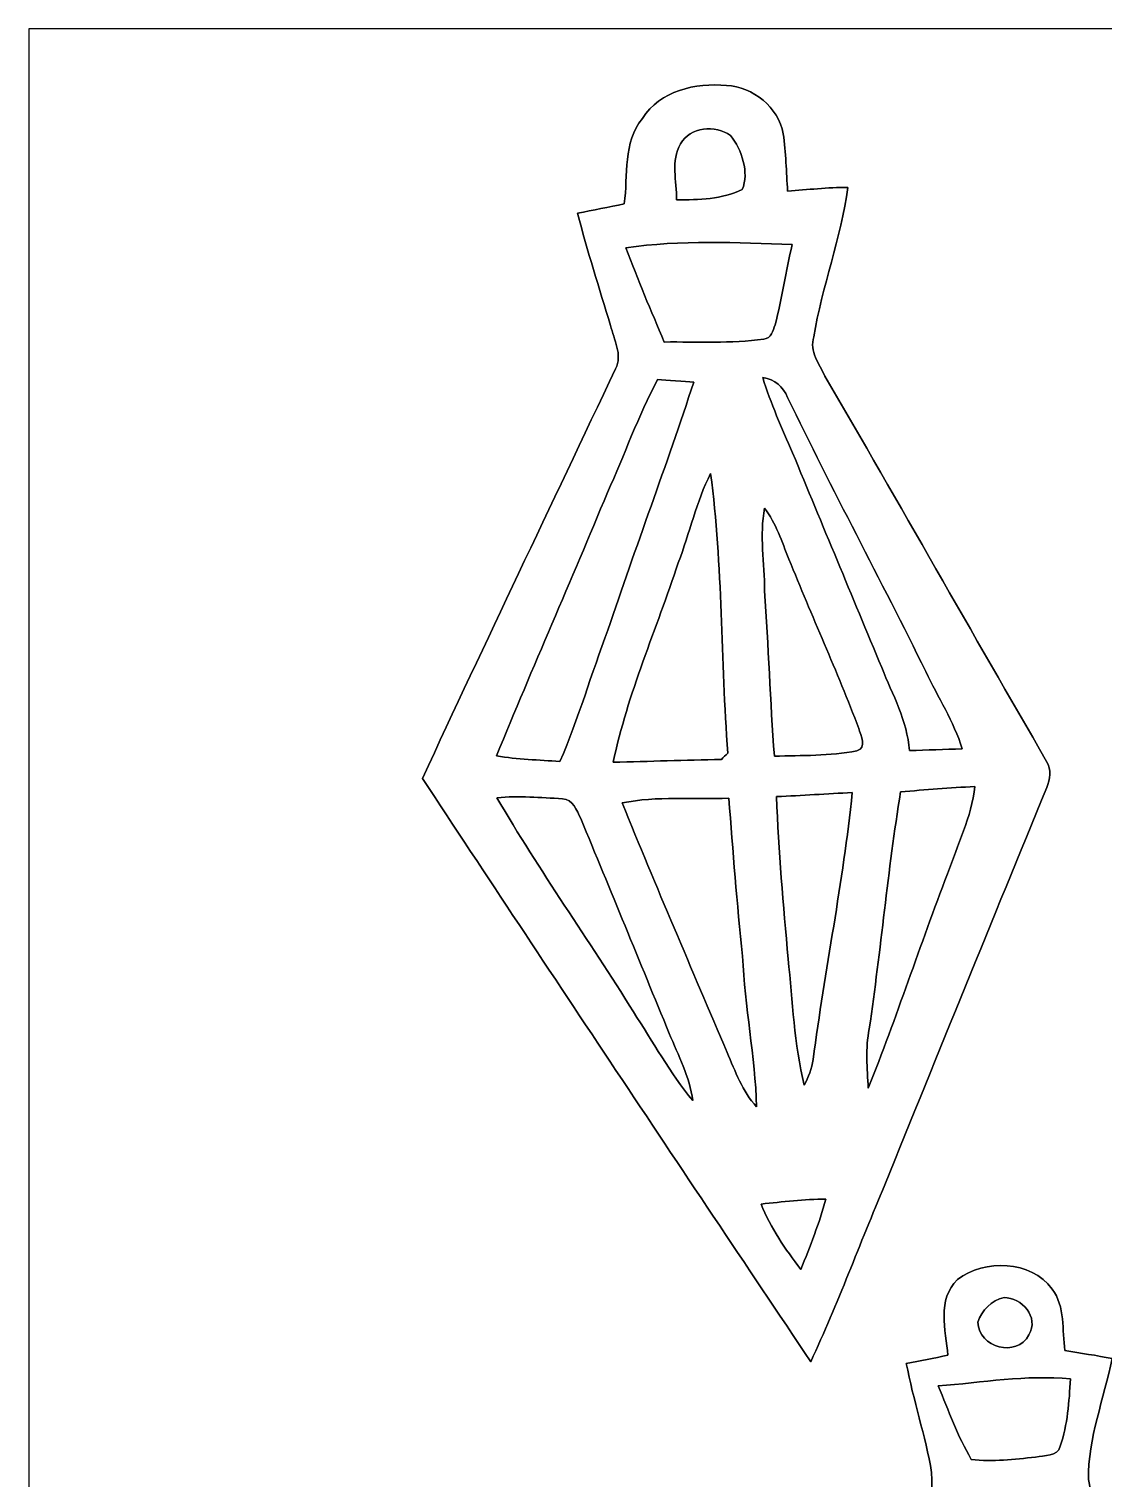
# Model space of a CAD drawing. Header units: centimetres. Extents: x -16.8 to 16.8, y -16.7 to 16.7.
# Drawn here: x -16.77 to -4.91, y 0.66 to 16.67 of the extents above; entities that cross this region are included whole.
import ezdxf

# ---------------------------------------------------------------- set-up
doc = ezdxf.new("R2010")
doc.units = ezdxf.units.CM
doc.header["$MEASUREMENT"] = 0
doc.layers.add('Layer 1', color=7, linetype='Continuous')

msp = doc.modelspace()

# ---------------------------------------------------------------- linework, layer by layer
at = {"layer": 'Layer 1', "color": 7}
for points, knots in [([(-16.77458, 16.66875), (-16.77458, 16.66875), (16.77458, 16.66875), (16.77458, 16.66875), (16.77458, 16.66875), (16.77458, 16.66875), (16.77458, -16.66875), (16.77458, -16.66875), (16.77458, -16.66875), (16.77458, -16.66875), (-16.77458, -16.66875), (-16.77458, -16.66875), (-16.77458, -16.66875), (-16.77458, -16.66875), (-16.77458, 16.66875), (-16.77458, 16.66875), (-16.77458, 16.66875), (-16.77458, 16.66875), (-16.77458, 16.66875), (-16.77458, 16.66875)], [0, 0, 0, 0, 0.16666667, 0.16666667, 0.16666667, 0.16666667, 0.33333333, 0.33333333, 0.33333333, 0.33333333, 0.5, 0.5, 0.5, 0.5, 0.66666667, 0.66666667, 0.66666667, 0.66666667, 1, 1, 1, 1]), ([(-9.99949, 15.67991), (-10.21433, 15.41568), (-10.15859, 15.05126), (-10.19881, 14.73764), (-10.19881, 14.73764), (-10.36955, 14.69707), (-10.54347, 14.67026), (-10.71492, 14.63181), (-10.71492, 14.63181), (-10.60556, 14.21483), (-10.47856, 13.80278), (-10.35015, 13.39109), (-10.35015, 13.39109), (-10.31663, 13.23763), (-10.21433, 13.06936), (-10.29617, 12.91343), (-10.29617, 12.91343), (-11.00843, 11.40601), (-11.72704, 9.90106), (-12.42907, 8.38835), (-12.42907, 8.38835), (-11.00914, 6.23323), (-9.57686, 4.08622), (-8.13964, 1.94239), (-8.13964, 1.94239), (-7.84084, 2.58233), (-7.59883, 3.24697), (-7.32049, 3.89573), (-7.32049, 3.89573), (-6.73206, 5.36187), (-6.13128, 6.82343), (-5.53332, 8.28569), (-5.53332, 8.28569), (-5.49734, 8.37847), (-5.47723, 8.48677), (-5.53403, 8.57638), (-5.53403, 8.57638), (-6.356, 9.99172), (-7.15927, 11.41836), (-7.9823, 12.833), (-7.9823, 12.833), (-8.04616, 12.96952), (-8.15658, 13.10499), (-8.10648, 13.26621), (-8.10648, 13.26621), (-8.01582, 13.8243), (-7.8038, 14.35664), (-7.73077, 14.91862), (-7.73077, 14.91862), (-7.95302, 14.91827), (-8.17421, 14.89287), (-8.39541, 14.87734), (-8.39541, 14.87734), (-8.41093, 15.08831), (-8.41093, 15.30138), (-8.44303, 15.51093), (-8.44303, 15.51093), (-8.49736, 15.80691), (-8.77499, 16.0274), (-9.07027, 16.04504), (-9.07027, 16.04504), (-9.40999, 16.07679), (-9.80511, 15.98754), (-9.99949, 15.67991), (-9.99949, 15.67991), (-9.99949, 15.67991), (-9.99949, 15.67991), (-9.99949, 15.67991)], [0, 0, 0, 0, 0.05555556, 0.05555556, 0.05555556, 0.05555556, 0.11111111, 0.11111111, 0.11111111, 0.11111111, 0.16666667, 0.16666667, 0.16666667, 0.16666667, 0.22222222, 0.22222222, 0.22222222, 0.22222222, 0.27777778, 0.27777778, 0.27777778, 0.27777778, 0.33333333, 0.33333333, 0.33333333, 0.33333333, 0.38888889, 0.38888889, 0.38888889, 0.38888889, 0.44444444, 0.44444444, 0.44444444, 0.44444444, 0.5, 0.5, 0.5, 0.5, 0.55555556, 0.55555556, 0.55555556, 0.55555556, 0.61111111, 0.61111111, 0.61111111, 0.61111111, 0.66666667, 0.66666667, 0.66666667, 0.66666667, 0.72222222, 0.72222222, 0.72222222, 0.72222222, 0.77777778, 0.77777778, 0.77777778, 0.77777778, 0.83333333, 0.83333333, 0.83333333, 0.83333333, 0.88888889, 0.88888889, 0.88888889, 0.88888889, 1, 1, 1, 1]), ([(-9.57862, 15.3991), (-9.47279, 15.59101), (-9.19339, 15.60689), (-9.02511, 15.49224), (-9.02511, 15.49224), (-8.90129, 15.33419), (-8.81627, 15.08231), (-8.89706, 14.89392), (-8.89706, 14.89392), (-9.11578, 14.7888), (-9.37789, 14.77892), (-9.6206, 14.78174), (-9.6206, 14.78174), (-9.6199, 14.98741), (-9.68834, 15.21213), (-9.57862, 15.3991)], [0, 0, 0, 0, 0.2, 0.2, 0.2, 0.2, 0.4, 0.4, 0.4, 0.4, 0.6, 0.6, 0.6, 0.6, 1, 1, 1, 1]), ([(-10.18223, 14.2494), (-9.57509, 14.34253), (-8.95491, 14.30584), (-8.34355, 14.28679), (-8.34355, 14.28679), (-8.41728, 13.99293), (-8.45397, 13.69131), (-8.53369, 13.39921), (-8.53369, 13.39921), (-8.55733, 13.33712), (-8.57638, 13.24575), (-8.65823, 13.24292), (-8.65823, 13.24292), (-9.02159, 13.1893), (-9.39165, 13.21435), (-9.75783, 13.20976), (-9.75783, 13.20976), (-9.90388, 13.55443), (-10.04993, 13.89909), (-10.18223, 14.2494)], [0, 0, 0, 0, 0.16666667, 0.16666667, 0.16666667, 0.16666667, 0.33333333, 0.33333333, 0.33333333, 0.33333333, 0.5, 0.5, 0.5, 0.5, 0.66666667, 0.66666667, 0.66666667, 0.66666667, 1, 1, 1, 1]), ([(-8.67057, 12.81606), (-8.53546, 12.80407), (-8.44444, 12.71094), (-8.3947, 12.59769), (-8.3947, 12.59769), (-7.90399, 11.57887), (-7.36847, 10.58263), (-6.86858, 9.56839), (-6.86858, 9.56839), (-6.73347, 9.28511), (-6.56131, 9.01665), (-6.46677, 8.71537), (-6.46677, 8.71537), (-6.66115, 8.70726), (-6.85553, 8.70091), (-7.04956, 8.69491), (-7.04956, 8.69491), (-7.07355, 9.023), (-7.23547, 9.31369), (-7.35612, 9.61249), (-7.35612, 9.61249), (-7.68315, 10.40342), (-8.01335, 11.19329), (-8.33967, 11.98492), (-8.33967, 11.98492), (-8.46349, 12.25621), (-8.5792, 12.53208), (-8.67057, 12.81606)], [0, 0, 0, 0, 0.125, 0.125, 0.125, 0.125, 0.25, 0.25, 0.25, 0.25, 0.375, 0.375, 0.375, 0.375, 0.5, 0.5, 0.5, 0.5, 0.625, 0.625, 0.625, 0.625, 0.75, 0.75, 0.75, 0.75, 1, 1, 1, 1]), ([(-9.83156, 12.79384), (-9.73173, 12.78749), (-9.5317, 12.77408), (-9.43151, 12.76773), (-9.43151, 12.76773), (-9.73102, 11.84839), (-10.07463, 10.94352), (-10.38013, 10.02594), (-10.38013, 10.02594), (-10.56428, 9.54546), (-10.70328, 9.04699), (-10.91001, 8.57532), (-10.91001, 8.57532), (-11.14354, 8.59226), (-11.37955, 8.59508), (-11.60992, 8.63882), (-11.60992, 8.63882), (-11.21093, 9.61214), (-10.78618, 10.57487), (-10.38472, 11.54712), (-10.38472, 11.54712), (-10.19775, 11.96164), (-10.04464, 12.39167), (-9.83156, 12.79384)], [0, 0, 0, 0, 0.14285714, 0.14285714, 0.14285714, 0.14285714, 0.28571429, 0.28571429, 0.28571429, 0.28571429, 0.42857143, 0.42857143, 0.42857143, 0.42857143, 0.57142857, 0.57142857, 0.57142857, 0.57142857, 0.71428571, 0.71428571, 0.71428571, 0.71428571, 1, 1, 1, 1]), ([(-9.60261, 10.77066), (-9.47596, 11.09698), (-9.4047, 11.44552), (-9.24525, 11.75808), (-9.24525, 11.75808), (-9.10943, 10.73432), (-9.13412, 9.6968), (-9.05545, 8.6674), (-9.05545, 8.6674), (-9.07944, 8.64447), (-9.10308, 8.62083), (-9.12671, 8.59755), (-9.12671, 8.59755), (-9.52535, 8.59049), (-9.92329, 8.57532), (-10.32122, 8.5658), (-10.32122, 8.5658), (-10.16353, 9.32427), (-9.84356, 10.03653), (-9.60261, 10.77066)], [0, 0, 0, 0, 0.16666667, 0.16666667, 0.16666667, 0.16666667, 0.33333333, 0.33333333, 0.33333333, 0.33333333, 0.5, 0.5, 0.5, 0.5, 0.66666667, 0.66666667, 0.66666667, 0.66666667, 1, 1, 1, 1]), ([(-8.64976, 11.37497), (-8.52241, 11.20704), (-8.46102, 11.00279), (-8.38024, 10.81158), (-8.38024, 10.81158), (-8.13047, 10.18469), (-7.84789, 9.57086), (-7.60836, 8.94009), (-7.60836, 8.94009), (-7.59072, 8.86319), (-7.51205, 8.72525), (-7.63058, 8.69209), (-7.63058, 8.69209), (-7.92833, 8.63424), (-8.23842, 8.64235), (-8.54146, 8.63282), (-8.54146, 8.63282), (-8.58732, 9.24137), (-8.60778, 9.85167), (-8.64905, 10.46057), (-8.64905, 10.46057), (-8.65046, 10.76466), (-8.70656, 11.07299), (-8.64976, 11.37497)], [0, 0, 0, 0, 0.14285714, 0.14285714, 0.14285714, 0.14285714, 0.28571429, 0.28571429, 0.28571429, 0.28571429, 0.42857143, 0.42857143, 0.42857143, 0.42857143, 0.57142857, 0.57142857, 0.57142857, 0.57142857, 0.71428571, 0.71428571, 0.71428571, 0.71428571, 1, 1, 1, 1]), ([(-11.60533, 8.17492), (-11.36474, 8.19644), (-11.12308, 8.17633), (-10.88249, 8.16292), (-10.88249, 8.16292), (-10.76748, 8.16046), (-10.72374, 8.03134), (-10.68035, 7.94491), (-10.68035, 7.94491), (-10.35191, 7.15433), (-10.02877, 6.36164), (-9.70245, 5.57036), (-9.70245, 5.57036), (-9.60438, 5.3273), (-9.47702, 5.09164), (-9.44351, 4.82776), (-9.44351, 4.82776), (-9.69398, 5.13292), (-9.88483, 5.4797), (-10.09897, 5.80954), (-10.09897, 5.80954), (-10.59251, 6.60329), (-11.13684, 7.36635), (-11.60533, 8.17492)], [0, 0, 0, 0, 0.14285714, 0.14285714, 0.14285714, 0.14285714, 0.28571429, 0.28571429, 0.28571429, 0.28571429, 0.42857143, 0.42857143, 0.42857143, 0.42857143, 0.57142857, 0.57142857, 0.57142857, 0.57142857, 0.71428571, 0.71428571, 0.71428571, 0.71428571, 1, 1, 1, 1]), ([(-10.22244, 8.11636), (-9.8358, 8.19503), (-9.4361, 8.15446), (-9.04416, 8.16892), (-9.04416, 8.16892), (-8.99936, 7.58649), (-8.95456, 7.0044), (-8.89318, 6.42338), (-8.89318, 6.42338), (-8.86848, 5.86599), (-8.75453, 5.31707), (-8.73725, 4.75897), (-8.73725, 4.75897), (-8.89635, 4.92866), (-8.97114, 5.15232), (-9.06427, 5.36046), (-9.06427, 5.36046), (-9.45268, 6.27803), (-9.84779, 7.19314), (-10.22244, 8.11636)], [0, 0, 0, 0, 0.16666667, 0.16666667, 0.16666667, 0.16666667, 0.33333333, 0.33333333, 0.33333333, 0.33333333, 0.5, 0.5, 0.5, 0.5, 0.66666667, 0.66666667, 0.66666667, 0.66666667, 1, 1, 1, 1]), ([(-8.51606, 8.18621), (-8.23736, 8.1982), (-7.95902, 8.21761), (-7.68033, 8.23136), (-7.68033, 8.23136), (-7.78228, 7.24182), (-7.98371, 6.26639), (-8.11283, 5.28038), (-8.11283, 5.28038), (-8.12624, 5.18019), (-8.1661, 5.08635), (-8.21161, 4.99674), (-8.21161, 4.99674), (-8.32344, 5.45359), (-8.3379, 5.92596), (-8.39011, 6.39163), (-8.39011, 6.39163), (-8.43915, 6.98923), (-8.49948, 7.58649), (-8.51606, 8.18621)], [0, 0, 0, 0, 0.16666667, 0.16666667, 0.16666667, 0.16666667, 0.33333333, 0.33333333, 0.33333333, 0.33333333, 0.5, 0.5, 0.5, 0.5, 0.66666667, 0.66666667, 0.66666667, 0.66666667, 1, 1, 1, 1]), ([(-7.14763, 8.23877), (-6.87458, 8.26276), (-6.60153, 8.28569), (-6.32742, 8.29769), (-6.32742, 8.29769), (-6.36235, 7.95902), (-6.52251, 7.65246), (-6.62869, 7.33284), (-6.62869, 7.33284), (-6.93279, 6.54826), (-7.19067, 5.74569), (-7.50429, 4.96464), (-7.50429, 4.96464), (-7.51487, 5.18407), (-7.53674, 5.40491), (-7.49335, 5.62187), (-7.49335, 5.62187), (-7.36424, 6.49252), (-7.28945, 7.36988), (-7.14763, 8.23877)], [0, 0, 0, 0, 0.16666667, 0.16666667, 0.16666667, 0.16666667, 0.33333333, 0.33333333, 0.33333333, 0.33333333, 0.5, 0.5, 0.5, 0.5, 0.66666667, 0.66666667, 0.66666667, 0.66666667, 1, 1, 1, 1]), ([(-8.68856, 3.68476), (-8.45044, 3.70805), (-8.21196, 3.73839), (-7.97243, 3.73839), (-7.97243, 3.73839), (-8.04369, 3.4731), (-8.14811, 3.21804), (-8.24865, 2.96263), (-8.24865, 2.96263), (-8.42081, 3.18594), (-8.58379, 3.42159), (-8.68856, 3.68476)], [0, 0, 0, 0, 0.25, 0.25, 0.25, 0.25, 0.5, 0.5, 0.5, 0.5, 1, 1, 1, 1]), ([(-6.51828, 2.84939), (-6.74829, 2.63349), (-6.65127, 2.28882), (-6.62481, 2.0133), (-6.62481, 2.0133), (-6.77792, 1.98296), (-6.93103, 1.95368), (-7.08378, 1.92334), (-7.08378, 1.92334), (-7.00793, 1.51765), (-6.87246, 1.12501), (-6.80473, 0.71755), (-6.80473, 0.71755), (-6.7818, 0.28893), (-6.87035, -0.14041), (-7.00511, -0.54575), (-7.00511, -0.54575), (-7.13564, -0.93274), (-7.41715, -1.31833), (-7.83837, -1.40582), (-7.83837, -1.40582), (-8.33226, -1.55469), (-8.84202, -1.64747), (-9.32921, -1.81963), (-9.32921, -1.81963), (-9.94198, -2.01542), (-10.55546, -2.31704), (-10.94352, -2.84939), (-10.94352, -2.84939), (-11.30018, -3.31682), (-11.34251, -3.94794), (-11.25114, -4.51026), (-11.25114, -4.51026), (-11.1827, -5.11104), (-10.84474, -5.66173), (-10.37096, -6.03109), (-10.37096, -6.03109), (-9.7349, -6.52568), (-8.96691, -6.81108), (-8.20103, -7.03509), (-8.20103, -7.03509), (-7.79357, -7.15257), (-7.37694, -7.32825), (-7.10812, -7.67221), (-7.10812, -7.67221), (-6.56167, -8.32732), (-6.34647, -9.17998), (-6.19548, -10.0016), (-6.19548, -10.0016), (-6.09671, -10.50643), (-6.08648, -11.02536), (-5.95736, -11.52454), (-5.95736, -11.52454), (-5.84835, -11.42859), (-5.80319, -11.28642), (-5.7845, -11.14601), (-5.7845, -11.14601), (-5.60776, -10.20374), (-5.49981, -9.23431), (-5.13927, -8.33861), (-5.13927, -8.33861), (-4.96676, -7.94526), (-4.76391, -7.51134), (-4.3494, -7.32437), (-4.3494, -7.32437), (-3.64137, -7.00546), (-2.85362, -6.94478), (-2.12019, -6.70489), (-2.12019, -6.70489), (-1.52188, -6.52074), (-0.89606, -6.24628), (-0.54645, -5.69807), (-0.54645, -5.69807), (-0.2861, -5.33294), (-0.22648, -4.86339), (-0.2607, -4.4263), (-0.2607, -4.4263), (-0.25329, -3.62268), (-0.67592, -2.80458), (-1.39418, -2.41794), (-1.39418, -2.41794), (-2.09868, -1.9625), (-2.94005, -1.83621), (-3.7338, -1.6189), (-3.7338, -1.6189), (-4.01955, -1.51941), (-4.39173, -1.45697), (-4.51661, -1.13524), (-4.51661, -1.13524), (-4.78543, -0.57397), (-4.95229, 0.0321), (-5.07294, 0.641), (-5.07294, 0.641), (-5.07824, 1.0989), (-4.89867, 1.53211), (-4.81083, 1.97661), (-4.81083, 1.97661), (-4.98369, 2.01295), (-5.15902, 2.03659), (-5.33294, 2.06587), (-5.33294, 2.06587), (-5.36293, 2.29235), (-5.32871, 2.55129), (-5.47299, 2.74567), (-5.47299, 2.74567), (-5.70936, 3.06388), (-6.217, 3.08081), (-6.51828, 2.84939), (-6.51828, 2.84939), (-6.51828, 2.84939), (-6.51828, 2.84939), (-6.51828, 2.84939)], [0, 0, 0, 0, 0.03448276, 0.03448276, 0.03448276, 0.03448276, 0.06896552, 0.06896552, 0.06896552, 0.06896552, 0.10344828, 0.10344828, 0.10344828, 0.10344828, 0.13793103, 0.13793103, 0.13793103, 0.13793103, 0.17241379, 0.17241379, 0.17241379, 0.17241379, 0.20689655, 0.20689655, 0.20689655, 0.20689655, 0.24137931, 0.24137931, 0.24137931, 0.24137931, 0.27586207, 0.27586207, 0.27586207, 0.27586207, 0.31034483, 0.31034483, 0.31034483, 0.31034483, 0.34482759, 0.34482759, 0.34482759, 0.34482759, 0.37931034, 0.37931034, 0.37931034, 0.37931034, 0.4137931, 0.4137931, 0.4137931, 0.4137931, 0.44827586, 0.44827586, 0.44827586, 0.44827586, 0.48275862, 0.48275862, 0.48275862, 0.48275862, 0.51724138, 0.51724138, 0.51724138, 0.51724138, 0.55172414, 0.55172414, 0.55172414, 0.55172414, 0.5862069, 0.5862069, 0.5862069, 0.5862069, 0.62068966, 0.62068966, 0.62068966, 0.62068966, 0.65517241, 0.65517241, 0.65517241, 0.65517241, 0.68965517, 0.68965517, 0.68965517, 0.68965517, 0.72413793, 0.72413793, 0.72413793, 0.72413793, 0.75862069, 0.75862069, 0.75862069, 0.75862069, 0.79310345, 0.79310345, 0.79310345, 0.79310345, 0.82758621, 0.82758621, 0.82758621, 0.82758621, 0.86206897, 0.86206897, 0.86206897, 0.86206897, 0.89655172, 0.89655172, 0.89655172, 0.89655172, 0.93103448, 0.93103448, 0.93103448, 0.93103448, 1, 1, 1, 1]), ([(-6.00498, 2.65289), (-5.8099, 2.64866), (-5.61411, 2.4384), (-5.72946, 2.23838), (-5.72946, 2.23838), (-5.86211, 1.98473), (-6.28579, 2.09691), (-6.29426, 2.37808), (-6.29426, 2.37808), (-6.25404, 2.50825), (-6.13974, 2.62361), (-6.00498, 2.65289)], [0, 0, 0, 0, 0.25, 0.25, 0.25, 0.25, 0.5, 0.5, 0.5, 0.5, 1, 1, 1, 1]), ([(-6.73241, 1.67569), (-6.24664, 1.70956), (-5.75945, 1.80128), (-5.27191, 1.75154), (-5.27191, 1.75154), (-5.28426, 1.50178), (-5.30331, 1.24636), (-5.38374, 1.00789), (-5.38374, 1.00789), (-5.41655, 0.89182), (-5.56154, 0.90946), (-5.65573, 0.88794), (-5.65573, 0.88794), (-5.89104, 0.86536), (-6.13022, 0.83114), (-6.36623, 0.8636), (-6.36623, 0.8636), (-6.51757, 1.11936), (-6.61705, 1.40229), (-6.73241, 1.67569)], [0, 0, 0, 0, 0.16666667, 0.16666667, 0.16666667, 0.16666667, 0.33333333, 0.33333333, 0.33333333, 0.33333333, 0.5, 0.5, 0.5, 0.5, 0.66666667, 0.66666667, 0.66666667, 0.66666667, 1, 1, 1, 1])]:
    msp.add_open_spline(points, degree=3, knots=knots, dxfattribs=at)
at = {"layer": 'Layer 1', "color": 251}
for points, knots in [([(-9.99949, 15.67991), (-9.80511, 15.98754), (-9.40999, 16.07679), (-9.07027, 16.04504), (-9.07027, 16.04504), (-8.77499, 16.0274), (-8.49736, 15.80691), (-8.44303, 15.51093), (-8.44303, 15.51093), (-8.41093, 15.30138), (-8.41093, 15.08831), (-8.39541, 14.87734), (-8.39541, 14.87734), (-8.17421, 14.89287), (-7.95302, 14.91827), (-7.73077, 14.91862), (-7.73077, 14.91862), (-7.8038, 14.35664), (-8.01582, 13.8243), (-8.10648, 13.26621), (-8.10648, 13.26621), (-8.15658, 13.10499), (-8.04616, 12.96952), (-7.9823, 12.833), (-7.9823, 12.833), (-7.15927, 11.41836), (-6.356, 9.99172), (-5.53403, 8.57638), (-5.53403, 8.57638), (-5.47723, 8.48677), (-5.49734, 8.37847), (-5.53332, 8.28569), (-5.53332, 8.28569), (-6.13128, 6.82343), (-6.73206, 5.36187), (-7.32049, 3.89573), (-7.32049, 3.89573), (-7.59883, 3.24697), (-7.84084, 2.58233), (-8.13964, 1.94239), (-8.13964, 1.94239), (-9.57686, 4.08622), (-11.00914, 6.23323), (-12.42907, 8.38835), (-12.42907, 8.38835), (-11.72704, 9.90106), (-11.00843, 11.40601), (-10.29617, 12.91343), (-10.29617, 12.91343), (-10.21433, 13.06936), (-10.31663, 13.23763), (-10.35015, 13.39109), (-10.35015, 13.39109), (-10.47856, 13.80278), (-10.60556, 14.21483), (-10.71492, 14.63181), (-10.71492, 14.63181), (-10.54347, 14.67026), (-10.36955, 14.69707), (-10.19881, 14.73764), (-10.19881, 14.73764), (-10.15859, 15.05126), (-10.21433, 15.41568), (-9.99949, 15.67991), (-9.99949, 15.67991), (-9.99949, 15.67991), (-9.99949, 15.67991), (-9.99949, 15.67991)], [0, 0, 0, 0, 0.05555556, 0.05555556, 0.05555556, 0.05555556, 0.11111111, 0.11111111, 0.11111111, 0.11111111, 0.16666667, 0.16666667, 0.16666667, 0.16666667, 0.22222222, 0.22222222, 0.22222222, 0.22222222, 0.27777778, 0.27777778, 0.27777778, 0.27777778, 0.33333333, 0.33333333, 0.33333333, 0.33333333, 0.38888889, 0.38888889, 0.38888889, 0.38888889, 0.44444444, 0.44444444, 0.44444444, 0.44444444, 0.5, 0.5, 0.5, 0.5, 0.55555556, 0.55555556, 0.55555556, 0.55555556, 0.61111111, 0.61111111, 0.61111111, 0.61111111, 0.66666667, 0.66666667, 0.66666667, 0.66666667, 0.72222222, 0.72222222, 0.72222222, 0.72222222, 0.77777778, 0.77777778, 0.77777778, 0.77777778, 0.83333333, 0.83333333, 0.83333333, 0.83333333, 0.88888889, 0.88888889, 0.88888889, 0.88888889, 1, 1, 1, 1]), ([(-9.57862, 15.3991), (-9.68834, 15.21213), (-9.6199, 14.98741), (-9.6206, 14.78174), (-9.6206, 14.78174), (-9.37789, 14.77892), (-9.11578, 14.7888), (-8.89706, 14.89392), (-8.89706, 14.89392), (-8.81627, 15.08231), (-8.90129, 15.33419), (-9.02511, 15.49224), (-9.02511, 15.49224), (-9.19339, 15.60689), (-9.47279, 15.59101), (-9.57862, 15.3991), (-9.57862, 15.3991), (-9.57862, 15.3991), (-9.57862, 15.3991), (-9.57862, 15.3991)], [0, 0, 0, 0, 0.16666667, 0.16666667, 0.16666667, 0.16666667, 0.33333333, 0.33333333, 0.33333333, 0.33333333, 0.5, 0.5, 0.5, 0.5, 0.66666667, 0.66666667, 0.66666667, 0.66666667, 1, 1, 1, 1]), ([(-10.18223, 14.2494), (-10.04993, 13.89909), (-9.90388, 13.55443), (-9.75783, 13.20976), (-9.75783, 13.20976), (-9.39165, 13.21435), (-9.02159, 13.1893), (-8.65823, 13.24292), (-8.65823, 13.24292), (-8.57638, 13.24575), (-8.55733, 13.33712), (-8.53369, 13.39921), (-8.53369, 13.39921), (-8.45397, 13.69131), (-8.41728, 13.99293), (-8.34355, 14.28679), (-8.34355, 14.28679), (-8.95491, 14.30584), (-9.57509, 14.34253), (-10.18223, 14.2494), (-10.18223, 14.2494), (-10.18223, 14.2494), (-10.18223, 14.2494), (-10.18223, 14.2494)], [0, 0, 0, 0, 0.14285714, 0.14285714, 0.14285714, 0.14285714, 0.28571429, 0.28571429, 0.28571429, 0.28571429, 0.42857143, 0.42857143, 0.42857143, 0.42857143, 0.57142857, 0.57142857, 0.57142857, 0.57142857, 0.71428571, 0.71428571, 0.71428571, 0.71428571, 1, 1, 1, 1]), ([(-8.67057, 12.81606), (-8.5792, 12.53208), (-8.46349, 12.25621), (-8.33967, 11.98492), (-8.33967, 11.98492), (-8.01335, 11.19329), (-7.68315, 10.40342), (-7.35612, 9.61249), (-7.35612, 9.61249), (-7.23547, 9.31369), (-7.07355, 9.023), (-7.04956, 8.69491), (-7.04956, 8.69491), (-6.85553, 8.70091), (-6.66115, 8.70726), (-6.46677, 8.71537), (-6.46677, 8.71537), (-6.56131, 9.01665), (-6.73347, 9.28511), (-6.86858, 9.56839), (-6.86858, 9.56839), (-7.36847, 10.58263), (-7.90399, 11.57887), (-8.3947, 12.59769), (-8.3947, 12.59769), (-8.44444, 12.71094), (-8.53546, 12.80407), (-8.67057, 12.81606), (-8.67057, 12.81606), (-8.67057, 12.81606), (-8.67057, 12.81606), (-8.67057, 12.81606)], [0, 0, 0, 0, 0.11111111, 0.11111111, 0.11111111, 0.11111111, 0.22222222, 0.22222222, 0.22222222, 0.22222222, 0.33333333, 0.33333333, 0.33333333, 0.33333333, 0.44444444, 0.44444444, 0.44444444, 0.44444444, 0.55555556, 0.55555556, 0.55555556, 0.55555556, 0.66666667, 0.66666667, 0.66666667, 0.66666667, 0.77777778, 0.77777778, 0.77777778, 0.77777778, 1, 1, 1, 1]), ([(-9.83156, 12.79384), (-10.04464, 12.39167), (-10.19775, 11.96164), (-10.38472, 11.54712), (-10.38472, 11.54712), (-10.78618, 10.57487), (-11.21093, 9.61214), (-11.60992, 8.63882), (-11.60992, 8.63882), (-11.37955, 8.59508), (-11.14354, 8.59226), (-10.91001, 8.57532), (-10.91001, 8.57532), (-10.70328, 9.04699), (-10.56428, 9.54546), (-10.38013, 10.02594), (-10.38013, 10.02594), (-10.07463, 10.94352), (-9.73102, 11.84839), (-9.43151, 12.76773), (-9.43151, 12.76773), (-9.5317, 12.77408), (-9.73173, 12.78749), (-9.83156, 12.79384), (-9.83156, 12.79384), (-9.83156, 12.79384), (-9.83156, 12.79384), (-9.83156, 12.79384)], [0, 0, 0, 0, 0.125, 0.125, 0.125, 0.125, 0.25, 0.25, 0.25, 0.25, 0.375, 0.375, 0.375, 0.375, 0.5, 0.5, 0.5, 0.5, 0.625, 0.625, 0.625, 0.625, 0.75, 0.75, 0.75, 0.75, 1, 1, 1, 1]), ([(-9.60261, 10.77066), (-9.84356, 10.03653), (-10.16353, 9.32427), (-10.32122, 8.5658), (-10.32122, 8.5658), (-9.92329, 8.57532), (-9.52535, 8.59049), (-9.12671, 8.59755), (-9.12671, 8.59755), (-9.10308, 8.62083), (-9.07944, 8.64447), (-9.05545, 8.6674), (-9.05545, 8.6674), (-9.13412, 9.6968), (-9.10943, 10.73432), (-9.24525, 11.75808), (-9.24525, 11.75808), (-9.4047, 11.44552), (-9.47596, 11.09698), (-9.60261, 10.77066), (-9.60261, 10.77066), (-9.60261, 10.77066), (-9.60261, 10.77066), (-9.60261, 10.77066)], [0, 0, 0, 0, 0.14285714, 0.14285714, 0.14285714, 0.14285714, 0.28571429, 0.28571429, 0.28571429, 0.28571429, 0.42857143, 0.42857143, 0.42857143, 0.42857143, 0.57142857, 0.57142857, 0.57142857, 0.57142857, 0.71428571, 0.71428571, 0.71428571, 0.71428571, 1, 1, 1, 1]), ([(-8.64976, 11.37497), (-8.70656, 11.07299), (-8.65046, 10.76466), (-8.64905, 10.46057), (-8.64905, 10.46057), (-8.60778, 9.85167), (-8.58732, 9.24137), (-8.54146, 8.63282), (-8.54146, 8.63282), (-8.23842, 8.64235), (-7.92833, 8.63424), (-7.63058, 8.69209), (-7.63058, 8.69209), (-7.51205, 8.72525), (-7.59072, 8.86319), (-7.60836, 8.94009), (-7.60836, 8.94009), (-7.84789, 9.57086), (-8.13047, 10.18469), (-8.38024, 10.81158), (-8.38024, 10.81158), (-8.46102, 11.00279), (-8.52241, 11.20704), (-8.64976, 11.37497), (-8.64976, 11.37497), (-8.64976, 11.37497), (-8.64976, 11.37497), (-8.64976, 11.37497)], [0, 0, 0, 0, 0.125, 0.125, 0.125, 0.125, 0.25, 0.25, 0.25, 0.25, 0.375, 0.375, 0.375, 0.375, 0.5, 0.5, 0.5, 0.5, 0.625, 0.625, 0.625, 0.625, 0.75, 0.75, 0.75, 0.75, 1, 1, 1, 1]), ([(-11.60533, 8.17492), (-11.13684, 7.36635), (-10.59251, 6.60329), (-10.09897, 5.80954), (-10.09897, 5.80954), (-9.88483, 5.4797), (-9.69398, 5.13292), (-9.44351, 4.82776), (-9.44351, 4.82776), (-9.47702, 5.09164), (-9.60438, 5.3273), (-9.70245, 5.57036), (-9.70245, 5.57036), (-10.02877, 6.36164), (-10.35191, 7.15433), (-10.68035, 7.94491), (-10.68035, 7.94491), (-10.72374, 8.03134), (-10.76748, 8.16046), (-10.88249, 8.16292), (-10.88249, 8.16292), (-11.12308, 8.17633), (-11.36474, 8.19644), (-11.60533, 8.17492), (-11.60533, 8.17492), (-11.60533, 8.17492), (-11.60533, 8.17492), (-11.60533, 8.17492)], [0, 0, 0, 0, 0.125, 0.125, 0.125, 0.125, 0.25, 0.25, 0.25, 0.25, 0.375, 0.375, 0.375, 0.375, 0.5, 0.5, 0.5, 0.5, 0.625, 0.625, 0.625, 0.625, 0.75, 0.75, 0.75, 0.75, 1, 1, 1, 1]), ([(-10.22244, 8.11636), (-9.84779, 7.19314), (-9.45268, 6.27803), (-9.06427, 5.36046), (-9.06427, 5.36046), (-8.97114, 5.15232), (-8.89635, 4.92866), (-8.73725, 4.75897), (-8.73725, 4.75897), (-8.75453, 5.31707), (-8.86848, 5.86599), (-8.89318, 6.42338), (-8.89318, 6.42338), (-8.95456, 7.0044), (-8.99936, 7.58649), (-9.04416, 8.16892), (-9.04416, 8.16892), (-9.4361, 8.15446), (-9.8358, 8.19503), (-10.22244, 8.11636), (-10.22244, 8.11636), (-10.22244, 8.11636), (-10.22244, 8.11636), (-10.22244, 8.11636)], [0, 0, 0, 0, 0.14285714, 0.14285714, 0.14285714, 0.14285714, 0.28571429, 0.28571429, 0.28571429, 0.28571429, 0.42857143, 0.42857143, 0.42857143, 0.42857143, 0.57142857, 0.57142857, 0.57142857, 0.57142857, 0.71428571, 0.71428571, 0.71428571, 0.71428571, 1, 1, 1, 1]), ([(-8.51606, 8.18621), (-8.49948, 7.58649), (-8.43915, 6.98923), (-8.39011, 6.39163), (-8.39011, 6.39163), (-8.3379, 5.92596), (-8.32344, 5.45359), (-8.21161, 4.99674), (-8.21161, 4.99674), (-8.1661, 5.08635), (-8.12624, 5.18019), (-8.11283, 5.28038), (-8.11283, 5.28038), (-7.98371, 6.26639), (-7.78228, 7.24182), (-7.68033, 8.23136), (-7.68033, 8.23136), (-7.95902, 8.21761), (-8.23736, 8.1982), (-8.51606, 8.18621), (-8.51606, 8.18621), (-8.51606, 8.18621), (-8.51606, 8.18621), (-8.51606, 8.18621)], [0, 0, 0, 0, 0.14285714, 0.14285714, 0.14285714, 0.14285714, 0.28571429, 0.28571429, 0.28571429, 0.28571429, 0.42857143, 0.42857143, 0.42857143, 0.42857143, 0.57142857, 0.57142857, 0.57142857, 0.57142857, 0.71428571, 0.71428571, 0.71428571, 0.71428571, 1, 1, 1, 1]), ([(-7.14763, 8.23877), (-7.28945, 7.36988), (-7.36424, 6.49252), (-7.49335, 5.62187), (-7.49335, 5.62187), (-7.53674, 5.40491), (-7.51487, 5.18407), (-7.50429, 4.96464), (-7.50429, 4.96464), (-7.19067, 5.74569), (-6.93279, 6.54826), (-6.62869, 7.33284), (-6.62869, 7.33284), (-6.52251, 7.65246), (-6.36235, 7.95902), (-6.32742, 8.29769), (-6.32742, 8.29769), (-6.60153, 8.28569), (-6.87458, 8.26276), (-7.14763, 8.23877), (-7.14763, 8.23877), (-7.14763, 8.23877), (-7.14763, 8.23877), (-7.14763, 8.23877)], [0, 0, 0, 0, 0.14285714, 0.14285714, 0.14285714, 0.14285714, 0.28571429, 0.28571429, 0.28571429, 0.28571429, 0.42857143, 0.42857143, 0.42857143, 0.42857143, 0.57142857, 0.57142857, 0.57142857, 0.57142857, 0.71428571, 0.71428571, 0.71428571, 0.71428571, 1, 1, 1, 1]), ([(-8.68856, 3.68476), (-8.58379, 3.42159), (-8.42081, 3.18594), (-8.24865, 2.96263), (-8.24865, 2.96263), (-8.14811, 3.21804), (-8.04369, 3.4731), (-7.97243, 3.73839), (-7.97243, 3.73839), (-8.21196, 3.73839), (-8.45044, 3.70805), (-8.68856, 3.68476)], [0, 0, 0, 0, 0.25, 0.25, 0.25, 0.25, 0.5, 0.5, 0.5, 0.5, 1, 1, 1, 1]), ([(-6.51828, 2.84939), (-6.217, 3.08081), (-5.70936, 3.06388), (-5.47299, 2.74567), (-5.47299, 2.74567), (-5.32871, 2.55129), (-5.36293, 2.29235), (-5.33294, 2.06587), (-5.33294, 2.06587), (-5.15902, 2.03659), (-4.98369, 2.01295), (-4.81083, 1.97661), (-4.81083, 1.97661), (-4.89867, 1.53211), (-5.07824, 1.0989), (-5.07294, 0.641), (-5.07294, 0.641), (-4.95229, 0.0321), (-4.78543, -0.57397), (-4.51661, -1.13524), (-4.51661, -1.13524), (-4.39173, -1.45697), (-4.01955, -1.51941), (-3.7338, -1.6189), (-3.7338, -1.6189), (-2.94005, -1.83621), (-2.09868, -1.9625), (-1.39418, -2.41794), (-1.39418, -2.41794), (-0.67592, -2.80458), (-0.25329, -3.62268), (-0.2607, -4.4263), (-0.2607, -4.4263), (-0.22648, -4.86339), (-0.2861, -5.33294), (-0.54645, -5.69807), (-0.54645, -5.69807), (-0.89606, -6.24628), (-1.52188, -6.52074), (-2.12019, -6.70489), (-2.12019, -6.70489), (-2.85362, -6.94478), (-3.64137, -7.00546), (-4.3494, -7.32437), (-4.3494, -7.32437), (-4.76391, -7.51134), (-4.96676, -7.94526), (-5.13927, -8.33861), (-5.13927, -8.33861), (-5.49981, -9.23431), (-5.60776, -10.20374), (-5.7845, -11.14601), (-5.7845, -11.14601), (-5.80319, -11.28642), (-5.84835, -11.42859), (-5.95736, -11.52454), (-5.95736, -11.52454), (-6.08648, -11.02536), (-6.09671, -10.50643), (-6.19548, -10.0016), (-6.19548, -10.0016), (-6.34647, -9.17998), (-6.56167, -8.32732), (-7.10812, -7.67221), (-7.10812, -7.67221), (-7.37694, -7.32825), (-7.79357, -7.15257), (-8.20103, -7.03509), (-8.20103, -7.03509), (-8.96691, -6.81108), (-9.7349, -6.52568), (-10.37096, -6.03109), (-10.37096, -6.03109), (-10.84474, -5.66173), (-11.1827, -5.11104), (-11.25114, -4.51026), (-11.25114, -4.51026), (-11.34251, -3.94794), (-11.30018, -3.31682), (-10.94352, -2.84939), (-10.94352, -2.84939), (-10.55546, -2.31704), (-9.94198, -2.01542), (-9.32921, -1.81963), (-9.32921, -1.81963), (-8.84202, -1.64747), (-8.33226, -1.55469), (-7.83837, -1.40582), (-7.83837, -1.40582), (-7.41715, -1.31833), (-7.13564, -0.93274), (-7.00511, -0.54575), (-7.00511, -0.54575), (-6.87035, -0.14041), (-6.7818, 0.28893), (-6.80473, 0.71755), (-6.80473, 0.71755), (-6.87246, 1.12501), (-7.00793, 1.51765), (-7.08378, 1.92334), (-7.08378, 1.92334), (-6.93103, 1.95368), (-6.77792, 1.98296), (-6.62481, 2.0133), (-6.62481, 2.0133), (-6.65127, 2.28882), (-6.74829, 2.63349), (-6.51828, 2.84939), (-6.51828, 2.84939), (-6.51828, 2.84939), (-6.51828, 2.84939), (-6.51828, 2.84939)], [0, 0, 0, 0, 0.03448276, 0.03448276, 0.03448276, 0.03448276, 0.06896552, 0.06896552, 0.06896552, 0.06896552, 0.10344828, 0.10344828, 0.10344828, 0.10344828, 0.13793103, 0.13793103, 0.13793103, 0.13793103, 0.17241379, 0.17241379, 0.17241379, 0.17241379, 0.20689655, 0.20689655, 0.20689655, 0.20689655, 0.24137931, 0.24137931, 0.24137931, 0.24137931, 0.27586207, 0.27586207, 0.27586207, 0.27586207, 0.31034483, 0.31034483, 0.31034483, 0.31034483, 0.34482759, 0.34482759, 0.34482759, 0.34482759, 0.37931034, 0.37931034, 0.37931034, 0.37931034, 0.4137931, 0.4137931, 0.4137931, 0.4137931, 0.44827586, 0.44827586, 0.44827586, 0.44827586, 0.48275862, 0.48275862, 0.48275862, 0.48275862, 0.51724138, 0.51724138, 0.51724138, 0.51724138, 0.55172414, 0.55172414, 0.55172414, 0.55172414, 0.5862069, 0.5862069, 0.5862069, 0.5862069, 0.62068966, 0.62068966, 0.62068966, 0.62068966, 0.65517241, 0.65517241, 0.65517241, 0.65517241, 0.68965517, 0.68965517, 0.68965517, 0.68965517, 0.72413793, 0.72413793, 0.72413793, 0.72413793, 0.75862069, 0.75862069, 0.75862069, 0.75862069, 0.79310345, 0.79310345, 0.79310345, 0.79310345, 0.82758621, 0.82758621, 0.82758621, 0.82758621, 0.86206897, 0.86206897, 0.86206897, 0.86206897, 0.89655172, 0.89655172, 0.89655172, 0.89655172, 0.93103448, 0.93103448, 0.93103448, 0.93103448, 1, 1, 1, 1]), ([(-6.00498, 2.65289), (-6.13974, 2.62361), (-6.25404, 2.50825), (-6.29426, 2.37808), (-6.29426, 2.37808), (-6.28579, 2.09691), (-5.86211, 1.98473), (-5.72946, 2.23838), (-5.72946, 2.23838), (-5.61411, 2.4384), (-5.8099, 2.64866), (-6.00498, 2.65289), (-6.00498, 2.65289), (-6.00498, 2.65289), (-6.00498, 2.65289), (-6.00498, 2.65289)], [0, 0, 0, 0, 0.2, 0.2, 0.2, 0.2, 0.4, 0.4, 0.4, 0.4, 0.6, 0.6, 0.6, 0.6, 1, 1, 1, 1]), ([(-6.73241, 1.67569), (-6.61705, 1.40229), (-6.51757, 1.11936), (-6.36623, 0.8636), (-6.36623, 0.8636), (-6.13022, 0.83114), (-5.89104, 0.86536), (-5.65573, 0.88794), (-5.65573, 0.88794), (-5.56154, 0.90946), (-5.41655, 0.89182), (-5.38374, 1.00789), (-5.38374, 1.00789), (-5.30331, 1.24636), (-5.28426, 1.50178), (-5.27191, 1.75154), (-5.27191, 1.75154), (-5.75945, 1.80128), (-6.24664, 1.70956), (-6.73241, 1.67569), (-6.73241, 1.67569), (-6.73241, 1.67569), (-6.73241, 1.67569), (-6.73241, 1.67569)], [0, 0, 0, 0, 0.14285714, 0.14285714, 0.14285714, 0.14285714, 0.28571429, 0.28571429, 0.28571429, 0.28571429, 0.42857143, 0.42857143, 0.42857143, 0.42857143, 0.57142857, 0.57142857, 0.57142857, 0.57142857, 0.71428571, 0.71428571, 0.71428571, 0.71428571, 1, 1, 1, 1])]:
    msp.add_open_spline(points, degree=3, knots=knots, dxfattribs=at)

doc.saveas('drawing.dxf')
